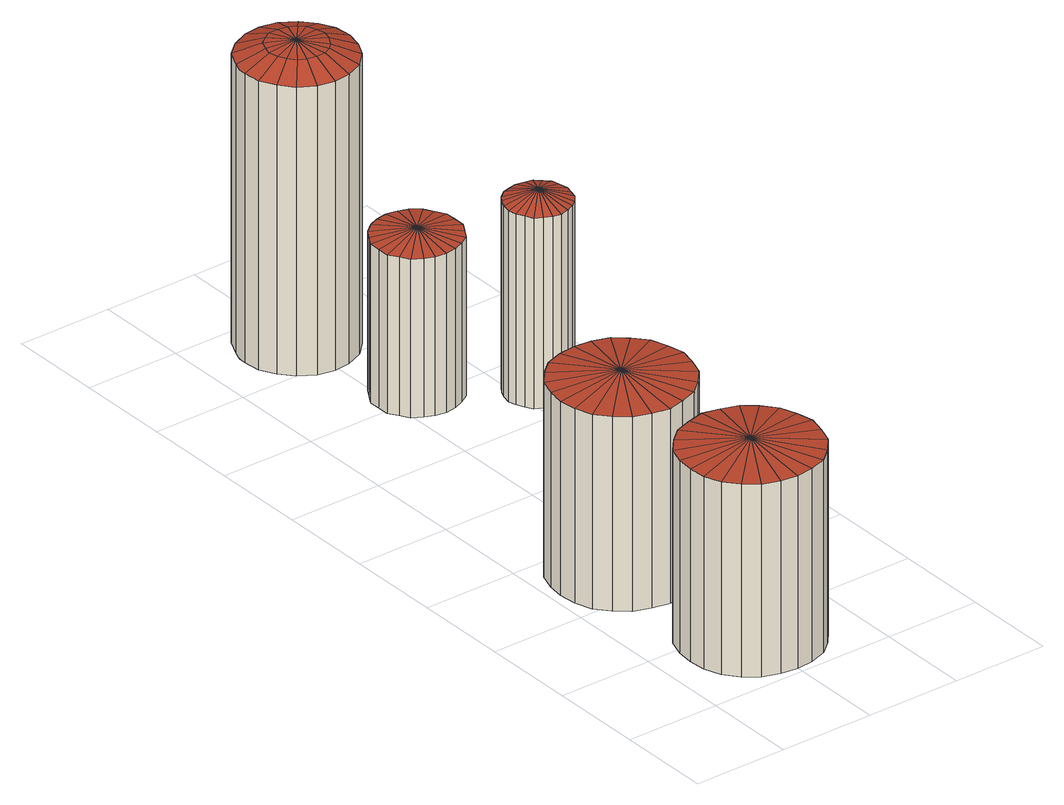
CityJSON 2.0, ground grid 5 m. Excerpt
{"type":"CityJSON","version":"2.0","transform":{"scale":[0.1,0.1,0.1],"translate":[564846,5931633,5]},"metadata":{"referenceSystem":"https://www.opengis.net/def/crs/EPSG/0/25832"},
"CityObjects":{
"building1":{"type":"Building","attributes":{"Grundfläche 2D":39.16,"Grundhöhe NN":5.31},"geometry":[{"type":"Solid","lod":"3","boundaries":[[[[0,1,2]],[[0,3,1]],[[0,2,4]],[[0,4,5]],[[0,5,6]],[[0,6,7]],[[0,7,8]],[[0,8,9]],[[0,9,10]],[[0,10,11]],[[0,11,12]],[[0,12,13]],[[0,13,14]],[[0,14,15]],[[0,15,16]],[[0,16,17]],[[0,17,18]],[[0,18,19]],[[0,19,20]],[[0,20,21]],[[0,21,22]],[[0,22,23]],[[0,23,24]],[[0,24,3]],[[25,26,2,1]],[[26,27,4,2]],[[27,28,5,4]],[[29,25,1,3]],[[28,30,6,5]],[[30,31,7,6]],[[31,32,8,7]],[[32,33,9,8]],[[33,34,10,9]],[[34,35,11,10]],[[35,36,12,11]],[[36,37,13,12]],[[37,38,14,13]],[[38,39,15,14]],[[39,40,16,15]],[[40,41,17,16]],[[41,42,18,17]],[[42,43,19,18]],[[43,44,20,19]],[[44,45,21,20]],[[45,46,22,21]],[[46,47,23,22]],[[47,48,24,23]],[[48,29,3,24]],[[38,37,36,35,34,33,32,31,30,28,27,26,25,29,48,47,46,45,44,43,42,41,40,39]]]],"semantics":{"surfaces":[{"type":"RoofSurface"},{"type":"WallSurface"},{"type":"GroundSurface"}],"values":[[0,0,0,0,0,0,0,0,0,0,0,0,0,0,0,0,0,0,0,0,0,0,0,0,1,1,1,1,1,1,1,1,1,1,1,1,1,1,1,1,1,1,1,1,1,1,1,1,2]]}}]},
"building2":{"type":"Building","attributes":{"Grundfläche 2D":39.16,"Grundhöhe NN":5.21},"geometry":[{"type":"Solid","lod":"3","boundaries":[[[[49,50,51]],[[49,52,50]],[[49,51,53]],[[49,53,54]],[[49,54,55]],[[49,55,56]],[[49,56,57]],[[49,57,58]],[[49,58,59]],[[49,59,60]],[[49,60,61]],[[49,61,62]],[[49,62,63]],[[49,63,64]],[[49,64,65]],[[49,65,66]],[[49,66,67]],[[49,67,68]],[[49,68,69]],[[49,69,70]],[[49,70,71]],[[49,71,72]],[[49,72,73]],[[49,73,52]],[[74,75,51,50]],[[75,76,53,51]],[[77,74,50,52]],[[78,77,52,73]],[[76,79,54,53]],[[79,80,55,54]],[[80,81,56,55]],[[81,82,57,56]],[[82,83,58,57]],[[83,84,59,58]],[[84,85,60,59]],[[85,86,61,60]],[[86,87,62,61]],[[87,88,63,62]],[[88,89,64,63]],[[89,90,65,64]],[[90,91,66,65]],[[91,92,67,66]],[[92,93,68,67]],[[93,94,69,68]],[[94,95,70,69]],[[95,96,71,70]],[[96,97,72,71]],[[97,78,73,72]],[[91,90,89,88,87,86,85,84,83,82,81,80,79,76,75,74,77,78,97,96,95,94,93,92]]]],"semantics":{"surfaces":[{"type":"RoofSurface"},{"type":"WallSurface"},{"type":"GroundSurface"}],"values":[[0,0,0,0,0,0,0,0,0,0,0,0,0,0,0,0,0,0,0,0,0,0,0,0,1,1,1,1,1,1,1,1,1,1,1,1,1,1,1,1,1,1,1,1,1,1,1,1,2]]}}]},
"building3":{"type":"Building","attributes":{"Grundfläche 2D":15.59,"Grundhöhe NN":5.3},"geometry":[{"type":"Solid","lod":"3","boundaries":[[[[98,99,100]],[[98,101,99]],[[98,100,102]],[[98,102,103]],[[98,103,104]],[[98,104,105]],[[98,105,106]],[[98,106,107]],[[98,107,108]],[[98,108,109]],[[98,109,110]],[[98,110,111]],[[98,111,112]],[[98,112,113]],[[98,113,114]],[[98,114,115]],[[98,115,116]],[[98,116,117]],[[98,117,118]],[[98,118,119]],[[98,119,120]],[[98,120,121]],[[98,121,122]],[[98,122,101]],[[123,124,100,99]],[[125,123,99,101]],[[126,125,101,122]],[[124,127,102,100]],[[127,128,103,102]],[[128,129,104,103]],[[129,130,105,104]],[[130,131,106,105]],[[131,132,107,106]],[[132,133,108,107]],[[133,134,109,108]],[[134,135,110,109]],[[135,136,111,110]],[[136,137,112,111]],[[137,138,113,112]],[[138,139,114,113]],[[139,140,115,114]],[[140,141,116,115]],[[141,142,117,116]],[[142,143,118,117]],[[143,144,119,118]],[[144,145,120,119]],[[145,146,121,120]],[[146,126,122,121]],[[139,138,137,136,135,134,133,132,131,130,129,128,127,124,123,125,126,146,145,144,143,142,141,140]]]],"semantics":{"surfaces":[{"type":"RoofSurface"},{"type":"WallSurface"},{"type":"GroundSurface"}],"values":[[0,0,0,0,0,0,0,0,0,0,0,0,0,0,0,0,0,0,0,0,0,0,0,0,1,1,1,1,1,1,1,1,1,1,1,1,1,1,1,1,1,1,1,1,1,1,1,1,2]]}}]},
"building4":{"type":"Building","attributes":{"Grundfläche 2D":27.3,"Grundhöhe NN":5.22},"geometry":[{"type":"Solid","lod":"3","boundaries":[[[[147,148,149,150]],[[151,147,150,152]],[[148,153,154,149]],[[153,155,156,154]],[[155,157,158,156]],[[157,159,160,158]],[[159,161,162,160]],[[161,163,164,162]],[[163,165,166,164]],[[165,167,168,166]],[[167,169,170,171,168]],[[170,172,173,171]],[[172,174,175,173]],[[174,176,177,175]],[[176,178,179,177]],[[178,180,181,179]],[[180,182,183,181]],[[182,184,185,183]],[[184,186,187,185]],[[186,151,152,187]],[[149,188,150]],[[149,154,188]],[[150,188,152]],[[162,188,160]],[[188,158,160]],[[162,164,188]],[[152,188,187]],[[188,185,187]],[[188,156,158]],[[188,154,156]],[[188,183,185]],[[188,181,183]],[[171,173,188]],[[188,168,171]],[[173,175,188]],[[175,177,188]],[[166,168,188]],[[188,164,166]],[[177,179,188]],[[179,181,188]],[[189,190,148,147]],[[191,189,147,151]],[[190,192,153,148]],[[192,193,155,153]],[[193,194,157,155]],[[194,195,159,157]],[[195,196,161,159]],[[196,197,163,161]],[[197,198,165,163]],[[198,199,167,165]],[[199,200,201,170,169,167]],[[201,202,172,170]],[[202,203,174,172]],[[203,204,176,174]],[[204,205,178,176]],[[205,206,180,178]],[[206,207,182,180]],[[207,208,184,182]],[[208,209,186,184]],[[209,191,151,186]],[[196,195,194,193,192,190,189,191,209,208,207,206,205,204,203,202,201,200,199,198,197]]]],"semantics":{"surfaces":[{"type":"RoofSurface"},{"type":"WallSurface"},{"type":"GroundSurface"}],"values":[[0,0,0,0,0,0,0,0,0,0,0,0,0,0,0,0,0,0,0,0,0,0,0,0,0,0,0,0,0,0,0,0,0,0,0,0,0,0,0,0,1,1,1,1,1,1,1,1,1,1,1,1,1,1,1,1,1,1,1,1,2]]}}]},
"building5":{"type":"Building","attributes":{"Grundfläche 2D":8.77,"Grundhöhe NN":5.29},"geometry":[{"type":"Solid","lod":"3","boundaries":[[[[210,211,212]],[[210,213,211]],[[210,212,214]],[[210,214,215]],[[210,215,216]],[[210,216,217]],[[210,217,218]],[[210,218,219]],[[210,219,220]],[[210,220,221]],[[210,221,222]],[[210,222,223]],[[210,223,224]],[[210,224,225]],[[210,225,226]],[[210,226,227]],[[210,227,228]],[[210,228,229]],[[210,229,230]],[[210,230,231]],[[210,231,232]],[[210,232,233]],[[210,233,234]],[[210,234,213]],[[235,236,212,211]],[[236,237,214,212]],[[237,238,215,214]],[[239,235,211,213]],[[238,240,216,215]],[[240,241,217,216]],[[241,242,218,217]],[[242,243,219,218]],[[243,244,220,219]],[[244,245,221,220]],[[245,246,222,221]],[[246,247,223,222]],[[247,248,224,223]],[[248,249,225,224]],[[249,250,226,225]],[[250,251,227,226]],[[251,252,228,227]],[[252,253,229,228]],[[253,254,230,229]],[[254,255,231,230]],[[255,256,232,231]],[[256,257,233,232]],[[257,258,234,233]],[[258,239,213,234]],[[251,250,249,248,247,246,245,244,243,242,241,240,238,237,236,235,239,258,257,256,255,254,253,252]]]],"semantics":{"surfaces":[{"type":"RoofSurface"},{"type":"WallSurface"},{"type":"GroundSurface"}],"values":[[0,0,0,0,0,0,0,0,0,0,0,0,0,0,0,0,0,0,0,0,0,0,0,0,1,1,1,1,1,1,1,1,1,1,1,1,1,1,1,1,1,1,1,1,1,1,1,1,2]]}}]}
},
"vertices":[
[49,37,109],[67,6,105],[74,12,105],[58,3,105],[80,19,105],[83,28,105],[85,37,105],[83,46,105],[80,55,105],[74,62,105],[67,68,105],[58,71,105],[49,73,105],[40,71,105],[31,68,105],[24,62,105],[18,55,105],[15,46,105],[14,37,105],[15,28,105],[18,19,105],[24,12,105],[31,6,105],[40,3,105],[49,2,105],[67,6,3],[74,12,3],[80,19,3],[83,28,3],[58,3,3],[85,37,3],[83,46,3],[80,55,3],[74,62,3],[67,68,3],[58,71,3],[49,73,3],[40,71,3],[31,68,3],[24,62,3],[18,55,3],[15,46,3],[14,37,3],[15,28,3],[18,19,3],[24,12,3],[31,6,3],[40,3,3],[49,2,3],
[40,121,109],[65,96,105],[71,103,105],[58,90,105],[74,112,105],[76,121,105],[74,130,105],[71,139,105],[65,146,105],[58,152,105],[49,155,105],[40,156,105],[31,155,105],[22,152,105],[15,146,105],[9,139,105],[6,130,105],[5,121,105],[6,112,105],[9,103,105],[15,96,105],[22,90,105],[31,87,105],[40,85,105],[49,87,105],[65,96,2],[71,103,2],[74,112,2],[58,90,2],[49,87,2],[76,121,2],[74,130,2],[71,139,2],[65,146,2],[58,152,2],[49,155,2],[40,156,2],[31,155,2],[22,152,2],[15,146,2],[9,139,2],[6,130,2],[5,121,2],[6,112,2],[9,103,2],[15,96,2],[22,90,2],[31,87,2],[40,85,2],
[64,303,91],[70,282,87],[75,284,87],[64,281,87],[80,287,87],[83,292,87],[86,297,87],[86,303,87],[86,309,87],[83,314,87],[80,319,87],[75,323,87],[70,325,87],[64,326,87],[58,325,87],[53,323,87],[48,319,87],[45,314,87],[42,309,87],[42,303,87],[42,297,87],[45,292,87],[48,287,87],[53,284,87],[58,282,87],[70,282,3],[75,284,3],[64,281,3],[58,282,3],[80,287,3],[83,292,3],[86,297,3],[86,303,3],[86,309,3],[83,314,3],[80,319,3],[75,323,3],[70,325,3],[64,326,3],[58,325,3],[53,323,3],[48,319,3],[45,314,3],[42,309,3],[42,303,3],[42,297,3],[45,292,3],[48,287,3],[53,284,3],
[79,372,155],[78,381,155],[64,377,161],[65,372,161],[77,363,155],[64,368,161],[74,389,155],[62,382,161],[68,396,155],[59,385,161],[60,401,155],[55,387,161],[51,403,155],[50,388,161],[42,402,155],[45,388,161],[33,398,155],[41,386,161],[26,392,155],[37,383,161],[22,383,155],[35,378,161],[20,378,155],[20,374,155],[34,374,161],[21,365,155],[35,369,161],[25,357,155],[37,365,161],[31,350,155],[40,361,161],[39,345,155],[44,359,161],[48,343,155],[49,358,161],[57,344,155],[54,358,161],[66,348,155],[58,360,161],[73,355,155],[61,363,161],[49,373,163],[79,372,2],[78,381,2],[77,363,2],[74,389,2],[68,396,2],[60,401,2],[51,403,2],[42,402,2],[33,398,2],[26,392,2],[22,383,2],[20,378,2],[20,374,2],[21,365,2],[25,357,2],[31,350,2],[39,345,2],[48,343,2],[57,344,2],[66,348,2],[73,355,2],
[109,271,110],[118,257,104],[121,259,104],[114,255,104],[124,263,104],[125,267,104],[126,271,104],[125,276,104],[124,280,104],[121,283,104],[118,286,104],[114,287,104],[109,288,104],[105,287,104],[101,286,104],[97,283,104],[95,280,104],[93,276,104],[92,271,104],[93,267,104],[95,263,104],[97,259,104],[101,257,104],[105,255,104],[109,254,104],[118,257,3],[121,259,3],[124,263,3],[125,267,3],[114,255,3],[126,271,3],[125,276,3],[124,280,3],[121,283,3],[118,286,3],[114,287,3],[109,288,3],[105,287,3],[101,286,3],[97,283,3],[95,280,3],[93,276,3],[92,271,3],[93,267,3],[95,263,3],[97,259,3],[101,257,3],[105,255,3],[109,254,3]
]}
